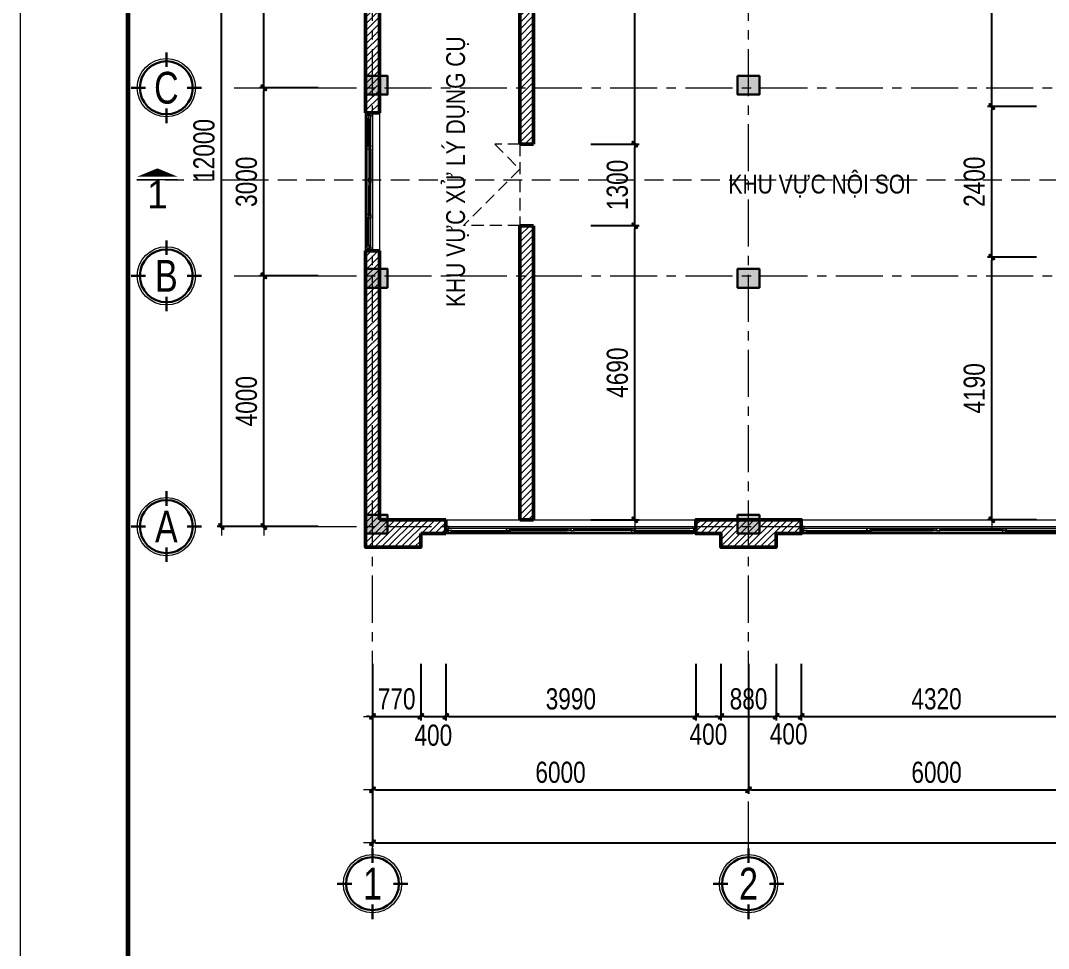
# Model space of a CAD drawing. Header units: millimetres. Extents: x 1109421 to 1726579, y -247837 to 144927.
# Drawn here: x 1540918 to 1557319, y -219449 to -204649 of the extents above; entities that cross this region are included whole.
import ezdxf
from ezdxf.enums import TextEntityAlignment as Align

# ---------------------------------------------------------------- set-up
doc = ezdxf.new("R2010")
doc.units = ezdxf.units.MM
doc.header["$LTSCALE"] = 600
doc.header["$MEASUREMENT"] = 0
for name, pattern in [('00_Hidden', [2.4, 1.6, -0.8]), ('CENTER', [2, 1.25, -0.25, 0.25, -0.25]), ('HIDDEN', [0.375, 0.25, -0.125])]:
    doc.linetypes.add(name, pattern=pattern)
doc.layers.get('0').update_dxf_attribs({"lineweight": 0})
doc.layers.get('Defpoints').update_dxf_attribs({"lineweight": 0})
for name, color, linetype, lineweight in [('0.15_Cua', 144, 'Continuous', 15), ('cat1', 30, 'Continuous', 50), ('cat2', 22, 'Continuous', 30), ('dim', 144, 'Continuous', 13), ('hatch1', 136, 'Continuous', 9), ('Khungten_LCDI', 7, 'Continuous', 25), ('LC ISO', 153, 'Continuous', 13), ('LC Khac', 4, 'Continuous', 9), ('LC MANH DUT', 35, 'HIDDEN', 5), ('LC Text1', 3, 'Continuous', 20), ('LC Text2', 7, 'Continuous', 25), ('Noi that', 35, 'Continuous', 9), ('thay1', 63, 'Continuous', 18), ('truc', 76, 'CENTER', 9)]:
    doc.layers.add(name, color=color, linetype=linetype, lineweight=lineweight)
doc.styles.add('EG 1', font='VHAVANB.TTF')
doc.styles.add('HOATBIF', font='hoatbif.shx', dxfattribs={"width": 0.8})
doc.styles.add('Khungten', font='VHAVAN.TTF', dxfattribs={"width": 0.9, "height": 5000})
doc.styles.add('LC 1', font='VHAVANB.TTF')
doc.styles.add('T2', font='VHARIAL.TTF', dxfattribs={"width": 0.8})
doc.styles.add('Tahoma', font='tahoma.ttf')
doc.styles.add('Title', font='VHBLACK.TTF')
doc.dimstyles.new('1-135', dxfattribs={"dimscale": 135, "dimtxt": 2.5, "dimasz": 0.35, "dimexe": 0.5, "dimexo": 0, "dimgap": 0.8, "dimtad": 1, "dimdec": 0, "dimzin": 0, "dimdsep": 46, "dimtxsty": 'HOATBIF', "dimblk1": 'DOT', "dimblk2": 'DOT', "dimsah": 1, "dimcen": -1, "dimdle": 1, "dimclrd": 256, "dimclre": 256, "dimclrt": 4, "dimadec": 3, "dimazin": 2, "dimtfac": 0.333333, "dimtdec": 0, "dimtix": 1, "dimtmove": 2, "dimatfit": 3, "dimldrblk": 'DOT', "dimfxl": 1, "dimtvp": 0.833333, "dimtolj": 1, "dimtzin": 0, "dimarcsym": 0})

# ---------------------------------------------------------------- blocks, each defined once
blk = doc.blocks.new('A$Cb3b0a436')
at = {"layer": 'Defpoints', "color": 0, "lineweight": 0}
blk.add_lwpolyline([(6.98, 0), (6.98, 297), (426.98, 297), (426.98, 0)], close=True, dxfattribs=at)
at = {"layer": 'Khungten_LCDI', "color": 5, "lineweight": 60}
blk.add_lwpolyline([(18.98, 2), (18.98, 295), (424.98, 295), (424.98, 2)], close=True, dxfattribs=at)
at = {"color": 7, "style": 'Khungten', "width": 0.8}
for tag, p in [('REVISION', (413.97, 41.04)), ('NGAYHT', (414.44, 32.41))]:
    blk.add_attdef(tag, text='', height=2, dxfattribs=at).set_placement(p, align=Align.CENTER)
at = {"layer": 'LC Text1', "style": 'Title', "width": 1.485915}
for tag, p, p2 in [('TENBANVE1', (388.11, 59.64), (422.38, 59.64)), ('TENBANVE2', (388.11, 52.88), (422.38, 52.88))]:
    blk.add_attdef(tag, text='', height=2.5, dxfattribs=at).set_placement(p, p2, align=Align.FIT)
at = {"layer": 'LC Text1', "style": 'Title', "width": 0.7}
blk.add_attdef('SOBANVE', text='', height=2.5, dxfattribs=at).set_placement((414.6, 9.54), align=Align.CENTER)
blk = doc.blocks.new('d1300')
at = {"layer": 'Noi that', "linetype": '00_Hidden', "ltscale": 0.2}
for p, q in [((898202, 20687), (899102, 21587)), ((899102, 20687), (899102, 21587)), ((897802, 20687), (897802, 21087)), ((897802, 21087), (898202, 20687)), ((897802, 20687), (899102, 20687))]:
    blk.add_line(p, q, dxfattribs=at)
blk = doc.blocks.new('KyHieu TrucDinhVi')
at = {"color": 7, "lineweight": 30}
for p, q in [((0, 2.36), (0, 4)), ((-2.36, 0), (-4, 0)), ((2.36, 0), (4, 0)), ((0, -2.36), (0, -4))]:
    blk.add_line(p, q, dxfattribs=at)
blk.add_circle((0, 0), 3.3)
blk.add_circle((0, 0), 3, dxfattribs=at)
at = {"ltscale": 20, "style": 'Tahoma'}
blk.add_attdef('AA', text='', height=3, dxfattribs=at).set_placement((0, 0), align=Align.MIDDLE_CENTER)
blk = doc.blocks.new('DOT')
at = {"layer": 'dim'}
for p, q in [((-3, 0), (3, 0)), ((-1, -1), (1, 1))]:
    blk.add_line(p, q, dxfattribs=at)
blk.add_lwpolyline([(0.5, 1), (-1, -0.5), (-0.5, -1), (1, 0.5)], close=True, dxfattribs=at)
blk = doc.blocks.new('*D1345')
at = {"layer": 'Defpoints', "color": 0, "transparency": 16777216}
for p in [(1546534, -214911), (1552534, -214911), (1552534, -216917)]:
    blk.add_point(p, dxfattribs=at)
at = {"layer": 'dim', "lineweight": -2, "transparency": 16777216}
for p, q in [((1546534, -214911), (1546534, -216985)), ((1552534, -214911), (1552534, -216985)), ((1546581, -216917), (1552487, -216917))]:
    blk.add_line(p, q, dxfattribs=at)
at = {"layer": 'dim', "lineweight": -2, "transparency": 16777216, "xscale": 47.25, "yscale": 47.25, "zscale": 47.25, "rotation": 180}
blk.add_blockref('DOT', (1546534, -216917), dxfattribs=at)
at = {"layer": 'dim', "lineweight": -2, "transparency": 16777216, "xscale": 47.25, "yscale": 47.25, "zscale": 47.25}
blk.add_blockref('DOT', (1552534, -216917), dxfattribs=at)
at = {"layer": 'dim', "color": 4, "transparency": 16777216, "insert": (1549534, -216641), "char_height": 337.5, "attachment_point": 5, "style": 'HOATBIF'}
blk.add_mtext('\\A1;6000', dxfattribs=at)
blk = doc.blocks.new('_Dot')
at = {"color": 0, "linetype": 'ByBlock', "lineweight": -2}
blk.add_line((-0.5, 0), (-1, 0), dxfattribs=at)
at = {"color": 0, "linetype": 'ByBlock', "const_width": 0.5}
blk.add_lwpolyline([(-0.25, 0, 1), (0.25, 0, 1)], format="xyb", close=True, dxfattribs=at)
blk = doc.blocks.new('*D1346')
at = {"layer": 'Defpoints', "color": 0, "transparency": 16777216}
for p in [(1552534, -214911), (1558534, -214911), (1558534, -216917)]:
    blk.add_point(p, dxfattribs=at)
at = {"layer": 'dim', "lineweight": -2, "transparency": 16777216}
for p, q in [((1552534, -214911), (1552534, -216985)), ((1558534, -214911), (1558534, -216985)), ((1552581, -216917), (1558487, -216917))]:
    blk.add_line(p, q, dxfattribs=at)
at = {"layer": 'dim', "lineweight": -2, "transparency": 16777216, "xscale": 47.25, "yscale": 47.25, "zscale": 47.25, "rotation": 180}
blk.add_blockref('DOT', (1552534, -216917), dxfattribs=at)
at = {"layer": 'dim', "lineweight": -2, "transparency": 16777216, "xscale": 47.25, "yscale": 47.25, "zscale": 47.25}
blk.add_blockref('DOT', (1558534, -216917), dxfattribs=at)
at = {"layer": 'dim', "color": 4, "transparency": 16777216, "insert": (1555534, -216641), "char_height": 337.5, "attachment_point": 5, "style": 'HOATBIF'}
blk.add_mtext('\\A1;6000', dxfattribs=at)
blk = doc.blocks.new('*D1353')
at = {"layer": 'Defpoints', "color": 0, "transparency": 16777216}
for p in [(1546534, -214911), (1547304, -214911), (1547304, -215747)]:
    blk.add_point(p, dxfattribs=at)
at = {"layer": 'dim', "lineweight": -2, "transparency": 16777216}
for p, q in [((1546534, -214911), (1546534, -215814)), ((1547304, -214911), (1547304, -215814)), ((1546487, -215747), (1546439, -215747)), ((1546534, -215747), (1547304, -215747)), ((1547351, -215747), (1547398, -215747))]:
    blk.add_line(p, q, dxfattribs=at)
at = {"layer": 'dim', "lineweight": -2, "transparency": 16777216, "xscale": 47.25, "yscale": 47.25, "zscale": 47.25}
blk.add_blockref('DOT', (1546534, -215747), dxfattribs=at)
at = {"layer": 'dim', "lineweight": -2, "transparency": 16777216, "xscale": 47.25, "yscale": 47.25, "zscale": 47.25, "rotation": 180}
blk.add_blockref('DOT', (1547304, -215747), dxfattribs=at)
at = {"layer": 'dim', "color": 4, "transparency": 16777216, "insert": (1546919, -215470), "char_height": 337.5, "attachment_point": 5, "style": 'HOATBIF'}
blk.add_mtext('\\A1;770', dxfattribs=at)
blk = doc.blocks.new('*D1354')
at = {"layer": 'Defpoints', "color": 0, "transparency": 16777216}
for p in [(1547304, -214911), (1547704, -214911), (1547704, -215747)]:
    blk.add_point(p, dxfattribs=at)
at = {"layer": 'dim', "lineweight": -2, "transparency": 16777216}
for p, q in [((1547304, -214911), (1547304, -215814)), ((1547704, -214911), (1547704, -215814)), ((1547351, -215747), (1547657, -215747))]:
    blk.add_line(p, q, dxfattribs=at)
at = {"layer": 'dim', "lineweight": -2, "transparency": 16777216, "xscale": 47.25, "yscale": 47.25, "zscale": 47.25, "rotation": 180}
blk.add_blockref('DOT', (1547304, -215747), dxfattribs=at)
at = {"layer": 'dim', "lineweight": -2, "transparency": 16777216, "xscale": 47.25, "yscale": 47.25, "zscale": 47.25}
blk.add_blockref('DOT', (1547704, -215747), dxfattribs=at)
at = {"layer": 'dim', "color": 4, "transparency": 16777216, "insert": (1547504, -216049), "char_height": 337.5, "attachment_point": 5, "style": 'HOATBIF'}
blk.add_mtext('\\A1;400', dxfattribs=at)
blk = doc.blocks.new('*D1355')
at = {"layer": 'Defpoints', "color": 0, "transparency": 16777216}
for p in [(1547704, -214911), (1551694, -214911), (1551694, -215747)]:
    blk.add_point(p, dxfattribs=at)
at = {"layer": 'dim', "lineweight": -2, "transparency": 16777216}
for p, q in [((1547704, -214911), (1547704, -215814)), ((1551694, -214911), (1551694, -215814)), ((1547751, -215747), (1551647, -215747))]:
    blk.add_line(p, q, dxfattribs=at)
at = {"layer": 'dim', "lineweight": -2, "transparency": 16777216, "xscale": 47.25, "yscale": 47.25, "zscale": 47.25, "rotation": 180}
blk.add_blockref('DOT', (1547704, -215747), dxfattribs=at)
at = {"layer": 'dim', "lineweight": -2, "transparency": 16777216, "xscale": 47.25, "yscale": 47.25, "zscale": 47.25}
blk.add_blockref('DOT', (1551694, -215747), dxfattribs=at)
at = {"layer": 'dim', "color": 4, "transparency": 16777216, "insert": (1549699, -215470), "char_height": 337.5, "attachment_point": 5, "style": 'HOATBIF'}
blk.add_mtext('\\A1;3990', dxfattribs=at)
blk = doc.blocks.new('*D1356')
at = {"layer": 'Defpoints', "color": 0, "transparency": 16777216}
for p in [(1551694, -214911), (1552094, -214911), (1552094, -215747)]:
    blk.add_point(p, dxfattribs=at)
at = {"layer": 'dim', "lineweight": -2, "transparency": 16777216}
for p, q in [((1551694, -214911), (1551694, -215814)), ((1552094, -214911), (1552094, -215814)), ((1551741, -215747), (1552047, -215747))]:
    blk.add_line(p, q, dxfattribs=at)
at = {"layer": 'dim', "lineweight": -2, "transparency": 16777216, "xscale": 47.25, "yscale": 47.25, "zscale": 47.25, "rotation": 180}
blk.add_blockref('DOT', (1551694, -215747), dxfattribs=at)
at = {"layer": 'dim', "lineweight": -2, "transparency": 16777216, "xscale": 47.25, "yscale": 47.25, "zscale": 47.25}
blk.add_blockref('DOT', (1552094, -215747), dxfattribs=at)
at = {"layer": 'dim', "color": 4, "transparency": 16777216, "insert": (1551894, -216034), "char_height": 337.5, "attachment_point": 5, "style": 'HOATBIF'}
blk.add_mtext('\\A1;400', dxfattribs=at)
blk = doc.blocks.new('*D1357')
at = {"layer": 'Defpoints', "color": 0, "transparency": 16777216}
for p in [(1552094, -214911), (1552974, -214911), (1552974, -215747)]:
    blk.add_point(p, dxfattribs=at)
at = {"layer": 'dim', "lineweight": -2, "transparency": 16777216}
for p, q in [((1552094, -214911), (1552094, -215814)), ((1552974, -214911), (1552974, -215814)), ((1552047, -215747), (1551999, -215747)), ((1552094, -215747), (1552974, -215747)), ((1553021, -215747), (1553068, -215747))]:
    blk.add_line(p, q, dxfattribs=at)
at = {"layer": 'dim', "lineweight": -2, "transparency": 16777216, "xscale": 47.25, "yscale": 47.25, "zscale": 47.25}
blk.add_blockref('DOT', (1552094, -215747), dxfattribs=at)
at = {"layer": 'dim', "lineweight": -2, "transparency": 16777216, "xscale": 47.25, "yscale": 47.25, "zscale": 47.25, "rotation": 180}
blk.add_blockref('DOT', (1552974, -215747), dxfattribs=at)
at = {"layer": 'dim', "color": 4, "transparency": 16777216, "insert": (1552534, -215470), "char_height": 337.5, "attachment_point": 5, "style": 'HOATBIF'}
blk.add_mtext('\\A1;880', dxfattribs=at)
blk = doc.blocks.new('*D1358')
at = {"layer": 'Defpoints', "color": 0, "transparency": 16777216}
for p in [(1552974, -214911), (1553374, -214911), (1553374, -215747)]:
    blk.add_point(p, dxfattribs=at)
at = {"layer": 'dim', "lineweight": -2, "transparency": 16777216}
for p, q in [((1552974, -214911), (1552974, -215814)), ((1553374, -214911), (1553374, -215814)), ((1553021, -215747), (1553327, -215747))]:
    blk.add_line(p, q, dxfattribs=at)
at = {"layer": 'dim', "lineweight": -2, "transparency": 16777216, "xscale": 47.25, "yscale": 47.25, "zscale": 47.25, "rotation": 180}
blk.add_blockref('DOT', (1552974, -215747), dxfattribs=at)
at = {"layer": 'dim', "lineweight": -2, "transparency": 16777216, "xscale": 47.25, "yscale": 47.25, "zscale": 47.25}
blk.add_blockref('DOT', (1553374, -215747), dxfattribs=at)
at = {"layer": 'dim', "color": 4, "transparency": 16777216, "insert": (1553174, -216029), "char_height": 337.5, "attachment_point": 5, "style": 'HOATBIF'}
blk.add_mtext('\\A1;400', dxfattribs=at)
blk = doc.blocks.new('*D1359')
at = {"layer": 'Defpoints', "color": 0, "transparency": 16777216}
for p in [(1553374, -214911), (1557694, -214911), (1557694, -215747)]:
    blk.add_point(p, dxfattribs=at)
at = {"layer": 'dim', "lineweight": -2, "transparency": 16777216}
for p, q in [((1553374, -214911), (1553374, -215814)), ((1557694, -214911), (1557694, -215814)), ((1553421, -215747), (1557647, -215747))]:
    blk.add_line(p, q, dxfattribs=at)
at = {"layer": 'dim', "lineweight": -2, "transparency": 16777216, "xscale": 47.25, "yscale": 47.25, "zscale": 47.25, "rotation": 180}
blk.add_blockref('DOT', (1553374, -215747), dxfattribs=at)
at = {"layer": 'dim', "lineweight": -2, "transparency": 16777216, "xscale": 47.25, "yscale": 47.25, "zscale": 47.25}
blk.add_blockref('DOT', (1557694, -215747), dxfattribs=at)
at = {"layer": 'dim', "color": 4, "transparency": 16777216, "insert": (1555534, -215470), "char_height": 337.5, "attachment_point": 5, "style": 'HOATBIF'}
blk.add_mtext('\\A1;4320', dxfattribs=at)
blk = doc.blocks.new('*D1380')
at = {"layer": 'Defpoints', "color": 0, "transparency": 16777216}
for p in [(1546534, -214911), (1588334, -214911), (1588334, -217762)]:
    blk.add_point(p, dxfattribs=at)
at = {"layer": 'dim', "lineweight": -2, "transparency": 16777216}
for p, q in [((1546534, -214911), (1546534, -217829)), ((1588334, -214911), (1588334, -217829)), ((1546581, -217762), (1588287, -217762))]:
    blk.add_line(p, q, dxfattribs=at)
at = {"layer": 'dim', "lineweight": -2, "transparency": 16777216, "xscale": 47.25, "yscale": 47.25, "zscale": 47.25, "rotation": 180}
blk.add_blockref('DOT', (1546534, -217762), dxfattribs=at)
at = {"layer": 'dim', "lineweight": -2, "transparency": 16777216, "xscale": 47.25, "yscale": 47.25, "zscale": 47.25}
blk.add_blockref('DOT', (1588334, -217762), dxfattribs=at)
at = {"layer": 'dim', "color": 4, "transparency": 16777216, "insert": (1568548, -217485), "char_height": 337.5, "attachment_point": 5, "style": 'HOATBIF'}
blk.add_mtext('\\A1;41800', dxfattribs=at)
blk = doc.blocks.new('*U612')
for p, q in [((50, 0), (3940, 0)), ((50, -110), (3940, -110)), ((95, -20), (968, -20)), ((1028, -50), (1935, -50)), ((1028, -80), (1935, -80)), ((2963, -50), (2055, -50)), ((2963, -80), (2055, -80)), ((3895, -20), (3023, -20)), ((3895, -50), (3023, -50))]:
    blk.add_line(p, q)
at = {"color": 8, "lineweight": 5}
for p, q in [((50, -20), (3940, -20)), ((3940, -80), (50, -80)), ((95, -30), (968, -30)), ((95, -40), (968, -40)), ((95, -50), (968, -50)), ((1028, -60), (1935, -60)), ((1028, -70), (1935, -70)), ((2963, -60), (2055, -60)), ((2963, -70), (2055, -70)), ((3895, -30), (3023, -30)), ((3895, -40), (3023, -40))]:
    blk.add_line(p, q, dxfattribs=at)
for points in [[(50, -20), (35, -20), (35, -80), (50, -80), (50, -110), (0, -110), (0, 0), (0, 0), (0, 0), (50, 0), (50, -20), (35, -20)], [(3940, -20), (3955, -20), (3955, -80), (3940, -80), (3940, -110), (3990, -110), (3990, 0), (3990, 0), (3990, 0), (3940, 0), (3940, -20), (3955, -20)], [(95, -40), (95, -50), (35, -50), (35, -20), (95, -20), (95, -30), (85, -30), (85, -40), (95, -40)], [(968, -40), (968, -50), (1028, -50), (1028, -20), (968, -20), (968, -30), (978, -30), (978, -40), (968, -40)], [(1028, -70), (1028, -80), (968, -80), (968, -50), (1028, -50), (1028, -60), (1018, -60), (1018, -70), (1028, -70)], [(968, -50), (968, -80), (983, -80)], [(1935, -70), (1935, -80), (1995, -80), (1995, -50), (1935, -50), (1935, -60), (1945, -60), (1945, -70), (1935, -70)], [(1995, -50), (1995, -80), (1980, -80)], [(1995, -50), (1995, -80), (2010, -80)], [(2055, -70), (2055, -80), (1995, -80), (1995, -50), (2055, -50), (2055, -60), (2045, -60), (2045, -70), (2055, -70)], [(3023, -40), (3023, -50), (2963, -50), (2963, -20), (3023, -20), (3023, -30), (3013, -30), (3013, -40), (3023, -40)], [(2963, -70), (2963, -80), (3023, -80), (3023, -50), (2963, -50), (2963, -60), (2973, -60), (2973, -70), (2963, -70)], [(3023, -50), (3023, -80), (3008, -80)], [(3895, -40), (3895, -50), (3955, -50), (3955, -20), (3895, -20), (3895, -30), (3905, -30), (3905, -40), (3895, -40)]]:
    blk.add_lwpolyline(points)
for centre, start, end in [((94, -32), 14.2151, 83.5658), ((94, -38), 276.4342, 345.7849), ((968, -32), 96.4342, 165.7849), ((968, -38), 194.2151, 263.5658), ((1027, -62), 14.2151, 83.5658), ((1027, -68), 276.4342, 345.7849), ((1936, -62), 96.4342, 165.7849), ((1936, -68), 194.2151, 263.5658), ((2054, -62), 14.2151, 83.5658), ((2054, -68), 276.4342, 345.7849), ((2963, -62), 96.4342, 165.7849), ((2963, -68), 194.2151, 263.5658), ((3022, -32), 14.2151, 83.5658), ((3022, -38), 276.4342, 345.7849), ((3896, -32), 96.4342, 165.7849), ((3896, -38), 194.2151, 263.5658)]:
    blk.add_arc(centre, 8.25, start, end, dxfattribs=at)
blk = doc.blocks.new('*U613')
for p, q in [((50, 0), (4270, 0)), ((50, -110), (4270, -110)), ((95, -20), (1050, -20)), ((1110, -50), (2100, -50)), ((1110, -80), (2100, -80)), ((3210, -50), (2220, -50)), ((3210, -80), (2220, -80)), ((4225, -20), (3270, -20)), ((4225, -50), (3270, -50))]:
    blk.add_line(p, q)
at = {"color": 8, "lineweight": 5}
for p, q in [((50, -20), (4270, -20)), ((4270, -80), (50, -80)), ((95, -30), (1050, -30)), ((95, -40), (1050, -40)), ((95, -50), (1050, -50)), ((1110, -60), (2100, -60)), ((1110, -70), (2100, -70)), ((3210, -60), (2220, -60)), ((3210, -70), (2220, -70)), ((4225, -30), (3270, -30)), ((4225, -40), (3270, -40))]:
    blk.add_line(p, q, dxfattribs=at)
for points in [[(50, -20), (35, -20), (35, -80), (50, -80), (50, -110), (0, -110), (0, 0), (0, 0), (0, 0), (50, 0), (50, -20), (35, -20)], [(4270, -20), (4285, -20), (4285, -80), (4270, -80), (4270, -110), (4320, -110), (4320, 0), (4320, 0), (4320, 0), (4270, 0), (4270, -20), (4285, -20)], [(95, -40), (95, -50), (35, -50), (35, -20), (95, -20), (95, -30), (85, -30), (85, -40), (95, -40)], [(1050, -40), (1050, -50), (1110, -50), (1110, -20), (1050, -20), (1050, -30), (1060, -30), (1060, -40), (1050, -40)], [(1110, -70), (1110, -80), (1050, -80), (1050, -50), (1110, -50), (1110, -60), (1100, -60), (1100, -70), (1110, -70)], [(1050, -50), (1050, -80), (1065, -80)], [(2100, -70), (2100, -80), (2160, -80), (2160, -50), (2100, -50), (2100, -60), (2110, -60), (2110, -70), (2100, -70)], [(2160, -50), (2160, -80), (2145, -80)], [(2160, -50), (2160, -80), (2175, -80)], [(2220, -70), (2220, -80), (2160, -80), (2160, -50), (2220, -50), (2220, -60), (2210, -60), (2210, -70), (2220, -70)], [(3270, -40), (3270, -50), (3210, -50), (3210, -20), (3270, -20), (3270, -30), (3260, -30), (3260, -40), (3270, -40)], [(3210, -70), (3210, -80), (3270, -80), (3270, -50), (3210, -50), (3210, -60), (3220, -60), (3220, -70), (3210, -70)], [(3270, -50), (3270, -80), (3255, -80)], [(4225, -40), (4225, -50), (4285, -50), (4285, -20), (4225, -20), (4225, -30), (4235, -30), (4235, -40), (4225, -40)]]:
    blk.add_lwpolyline(points)
for centre, start, end in [((94, -32), 14.2151, 83.5658), ((94, -38), 276.4342, 345.7849), ((1051, -32), 96.4342, 165.7849), ((1051, -38), 194.2151, 263.5658), ((1109, -62), 14.2151, 83.5658), ((1109, -68), 276.4342, 345.7849), ((2101, -62), 96.4342, 165.7849), ((2101, -68), 194.2151, 263.5658), ((2219, -62), 14.2151, 83.5658), ((2219, -68), 276.4342, 345.7849), ((3211, -62), 96.4342, 165.7849), ((3211, -68), 194.2151, 263.5658), ((3269, -32), 14.2151, 83.5658), ((3269, -38), 276.4342, 345.7849), ((4226, -32), 96.4342, 165.7849), ((4226, -38), 194.2151, 263.5658)]:
    blk.add_arc(centre, 8.25, start, end, dxfattribs=at)
blk = doc.blocks.new('*D1381')
at = {"layer": 'Defpoints', "color": 0, "transparency": 16777216}
for p in [(1544800, -208720), (1545665, -208720), (1545665, -212720)]:
    blk.add_point(p, dxfattribs=at)
at = {"layer": 'dim', "lineweight": -2, "transparency": 16777216}
for p, q in [((1545665, -208720), (1544732, -208720)), ((1544800, -212673), (1544800, -208768)), ((1545665, -212720), (1544732, -212720))]:
    blk.add_line(p, q, dxfattribs=at)
at = {"layer": 'dim', "lineweight": -2, "transparency": 16777216, "xscale": 47.25, "yscale": 47.25, "zscale": 47.25}
for p, rotation in [((1544800, -208720), 90), ((1544800, -212720), 270)]:
    blk.add_blockref('DOT', p, dxfattribs=dict(at, rotation=rotation))
at = {"layer": 'dim', "color": 4, "transparency": 16777216, "insert": (1544523, -210720), "char_height": 337.5, "attachment_point": 5, "rotation": 90, "style": 'HOATBIF'}
blk.add_mtext('\\A1;4000', dxfattribs=at)
blk = doc.blocks.new('*D1382')
at = {"layer": 'Defpoints', "color": 0, "transparency": 16777216}
for p in [(1544122, -200720), (1545665, -200720), (1545665, -212720)]:
    blk.add_point(p, dxfattribs=at)
at = {"layer": 'dim', "lineweight": -2, "transparency": 16777216}
for p, q in [((1545665, -200720), (1544055, -200720)), ((1544122, -212673), (1544122, -200768)), ((1545665, -212720), (1544055, -212720))]:
    blk.add_line(p, q, dxfattribs=at)
at = {"layer": 'dim', "lineweight": -2, "transparency": 16777216, "xscale": 47.25, "yscale": 47.25, "zscale": 47.25}
for p, rotation in [((1544122, -200720), 90), ((1544122, -212720), 270)]:
    blk.add_blockref('DOT', p, dxfattribs=dict(at, rotation=rotation))
at = {"layer": 'dim', "color": 4, "transparency": 16777216, "insert": (1543846, -206720), "char_height": 337.5, "attachment_point": 5, "rotation": 90, "style": 'HOATBIF'}
blk.add_mtext('\\A1;12000', dxfattribs=at)
blk = doc.blocks.new('*D1383')
at = {"layer": 'Defpoints', "color": 0, "transparency": 16777216}
for p in [(1544800, -205720), (1545665, -205720), (1545665, -208720)]:
    blk.add_point(p, dxfattribs=at)
at = {"layer": 'dim', "lineweight": -2, "transparency": 16777216}
for p, q in [((1545665, -205720), (1544732, -205720)), ((1544800, -208673), (1544800, -205768)), ((1545665, -208720), (1544732, -208720))]:
    blk.add_line(p, q, dxfattribs=at)
at = {"layer": 'dim', "lineweight": -2, "transparency": 16777216, "xscale": 47.25, "yscale": 47.25, "zscale": 47.25}
for p, rotation in [((1544800, -205720), 90), ((1544800, -208720), 270)]:
    blk.add_blockref('DOT', p, dxfattribs=dict(at, rotation=rotation))
at = {"layer": 'dim', "color": 4, "transparency": 16777216, "insert": (1544523, -207220), "char_height": 337.5, "attachment_point": 5, "rotation": 90, "style": 'HOATBIF'}
blk.add_mtext('\\A1;3000', dxfattribs=at)
blk = doc.blocks.new('*D1304')
at = {"layer": 'Defpoints', "color": 0, "transparency": 16777216}
for p in [(1544800, -200720), (1545665, -200720), (1545665, -205720)]:
    blk.add_point(p, dxfattribs=at)
at = {"layer": 'dim', "lineweight": -2, "transparency": 16777216}
for p, q in [((1545665, -200720), (1544732, -200720)), ((1544800, -205673), (1544800, -200768)), ((1545665, -205720), (1544732, -205720))]:
    blk.add_line(p, q, dxfattribs=at)
at = {"layer": 'dim', "lineweight": -2, "transparency": 16777216, "xscale": 47.25, "yscale": 47.25, "zscale": 47.25}
for p, rotation in [((1544800, -200720), 90), ((1544800, -205720), 270)]:
    blk.add_blockref('DOT', p, dxfattribs=dict(at, rotation=rotation))
at = {"layer": 'dim', "color": 4, "transparency": 16777216, "insert": (1544523, -203220), "char_height": 337.5, "attachment_point": 5, "rotation": 90, "style": 'HOATBIF'}
blk.add_mtext('\\A1;5000', dxfattribs=at)
blk = doc.blocks.new('cat11')
at = {"layer": 'LC Khac', "color": 1, "ltscale": 2}
blk.add_line((0, 0), (0, 485), dxfattribs=at)
blk.add_lwpolyline([(-134, 243, 0, 471, 0), (-37, 243, 275, 275, 0)], format="xyseb", dxfattribs=at)
at = {"ltscale": 2, "style": 'LC 1'}
blk.add_attdef('A', text='', height=330, dxfattribs=at).set_placement((179, 243), align=Align.MIDDLE_CENTER)
blk = doc.blocks.new('*D1333')
at = {"layer": 'Defpoints', "color": 0, "transparency": 16777216}
for p in [(1550016, -207920), (1550719, -207920), (1550016, -212610)]:
    blk.add_point(p, dxfattribs=at)
at = {"layer": 'dim', "lineweight": -2, "transparency": 16777216}
for p, q in [((1550016, -207920), (1550787, -207920)), ((1550719, -212563), (1550719, -207968)), ((1550016, -212610), (1550787, -212610))]:
    blk.add_line(p, q, dxfattribs=at)
at = {"layer": 'dim', "lineweight": -2, "transparency": 16777216, "xscale": 47.25, "yscale": 47.25, "zscale": 47.25}
for p, rotation in [((1550719, -207920), 90), ((1550719, -212610), 270)]:
    blk.add_blockref('DOT', p, dxfattribs=dict(at, rotation=rotation))
at = {"layer": 'dim', "color": 4, "transparency": 16777216, "insert": (1550442, -210265), "char_height": 337.5, "attachment_point": 5, "rotation": 90, "style": 'HOATBIF'}
blk.add_mtext('\\A1;4690', dxfattribs=at)
blk = doc.blocks.new('*D1334')
at = {"layer": 'Defpoints', "color": 0, "transparency": 16777216}
for p in [(1550016, -206620), (1550719, -206620), (1550016, -207920)]:
    blk.add_point(p, dxfattribs=at)
at = {"layer": 'dim', "lineweight": -2, "transparency": 16777216}
for p, q in [((1550016, -206620), (1550787, -206620)), ((1550719, -207873), (1550719, -206668)), ((1550016, -207920), (1550787, -207920))]:
    blk.add_line(p, q, dxfattribs=at)
at = {"layer": 'dim', "lineweight": -2, "transparency": 16777216, "xscale": 47.25, "yscale": 47.25, "zscale": 47.25}
for p, rotation in [((1550719, -206620), 90), ((1550719, -207920), 270)]:
    blk.add_blockref('DOT', p, dxfattribs=dict(at, rotation=rotation))
at = {"layer": 'dim', "color": 4, "transparency": 16777216, "insert": (1550442, -207270), "char_height": 337.5, "attachment_point": 5, "rotation": 90, "style": 'HOATBIF'}
blk.add_mtext('\\A1;1300', dxfattribs=at)
blk = doc.blocks.new('*D1335')
at = {"layer": 'Defpoints', "color": 0, "transparency": 16777216}
for p in [(1550016, -200830), (1550719, -200830), (1550016, -206620)]:
    blk.add_point(p, dxfattribs=at)
at = {"layer": 'dim', "lineweight": -2, "transparency": 16777216}
for p, q in [((1550016, -200830), (1550787, -200830)), ((1550719, -206573), (1550719, -200878)), ((1550016, -206620), (1550787, -206620))]:
    blk.add_line(p, q, dxfattribs=at)
at = {"layer": 'dim', "lineweight": -2, "transparency": 16777216, "xscale": 47.25, "yscale": 47.25, "zscale": 47.25}
for p, rotation in [((1550719, -200830), 90), ((1550719, -206620), 270)]:
    blk.add_blockref('DOT', p, dxfattribs=dict(at, rotation=rotation))
at = {"layer": 'dim', "color": 4, "transparency": 16777216, "insert": (1550442, -203725), "char_height": 337.5, "attachment_point": 5, "rotation": 90, "style": 'HOATBIF'}
blk.add_mtext('\\A1;5790', dxfattribs=at)
blk = doc.blocks.new('*D1384')
at = {"layer": 'Defpoints', "color": 0, "transparency": 16777216}
for p in [(1556415, -208420), (1557128, -208420), (1557128, -212610)]:
    blk.add_point(p, dxfattribs=at)
at = {"layer": 'dim', "lineweight": -2, "transparency": 16777216}
for p, q in [((1557128, -208420), (1556347, -208420)), ((1556415, -212563), (1556415, -208468)), ((1557128, -212610), (1556347, -212610))]:
    blk.add_line(p, q, dxfattribs=at)
at = {"layer": 'dim', "lineweight": -2, "transparency": 16777216, "xscale": 47.25, "yscale": 47.25, "zscale": 47.25}
for p, rotation in [((1556415, -208420), 90), ((1556415, -212610), 270)]:
    blk.add_blockref('DOT', p, dxfattribs=dict(at, rotation=rotation))
at = {"layer": 'dim', "color": 4, "transparency": 16777216, "insert": (1556138, -210515), "char_height": 337.5, "attachment_point": 5, "rotation": 90, "style": 'HOATBIF'}
blk.add_mtext('\\A1;4190', dxfattribs=at)
blk = doc.blocks.new('*D1385')
at = {"layer": 'Defpoints', "color": 0, "transparency": 16777216}
for p in [(1556415, -206020), (1557128, -206020), (1557128, -208420)]:
    blk.add_point(p, dxfattribs=at)
at = {"layer": 'dim', "lineweight": -2, "transparency": 16777216}
for p, q in [((1557128, -206020), (1556347, -206020)), ((1556415, -208373), (1556415, -206068)), ((1557128, -208420), (1556347, -208420))]:
    blk.add_line(p, q, dxfattribs=at)
at = {"layer": 'dim', "lineweight": -2, "transparency": 16777216, "xscale": 47.25, "yscale": 47.25, "zscale": 47.25}
for p, rotation in [((1556415, -206020), 90), ((1556415, -208420), 270)]:
    blk.add_blockref('DOT', p, dxfattribs=dict(at, rotation=rotation))
at = {"layer": 'dim', "color": 4, "transparency": 16777216, "insert": (1556138, -207220), "char_height": 337.5, "attachment_point": 5, "rotation": 90, "style": 'HOATBIF'}
blk.add_mtext('\\A1;2400', dxfattribs=at)
blk = doc.blocks.new('*D1386')
at = {"layer": 'Defpoints', "color": 0, "transparency": 16777216}
for p in [(1556415, -200830), (1557128, -200830), (1557128, -206020)]:
    blk.add_point(p, dxfattribs=at)
at = {"layer": 'dim', "lineweight": -2, "transparency": 16777216}
for p, q in [((1557128, -200830), (1556347, -200830)), ((1556415, -205973), (1556415, -200878)), ((1557128, -206020), (1556347, -206020))]:
    blk.add_line(p, q, dxfattribs=at)
at = {"layer": 'dim', "lineweight": -2, "transparency": 16777216, "xscale": 47.25, "yscale": 47.25, "zscale": 47.25}
for p, rotation in [((1556415, -200830), 90), ((1556415, -206020), 270)]:
    blk.add_blockref('DOT', p, dxfattribs=dict(at, rotation=rotation))
at = {"layer": 'dim', "color": 4, "transparency": 16777216, "insert": (1556138, -203425), "char_height": 337.5, "attachment_point": 5, "rotation": 90, "style": 'HOATBIF'}
blk.add_mtext('\\A1;5190', dxfattribs=at)
blk = doc.blocks.new('*U598')
for p, q in [((50, 0), (2151, 0)), ((50, -110), (2151, -110)), ((95, -20), (520, -20)), ((580, -50), (1040, -50)), ((580, -80), (1040, -80)), ((1621, -50), (1160, -50)), ((1621, -80), (1160, -80)), ((2106, -20), (1681, -20)), ((2106, -50), (1681, -50))]:
    blk.add_line(p, q)
at = {"color": 8, "lineweight": 5}
for p, q in [((50, -20), (2151, -20)), ((2151, -80), (50, -80)), ((95, -30), (520, -30)), ((95, -40), (520, -40)), ((95, -50), (520, -50)), ((580, -60), (1040, -60)), ((580, -70), (1040, -70)), ((1621, -60), (1160, -60)), ((1621, -70), (1160, -70)), ((2106, -30), (1681, -30)), ((2106, -40), (1681, -40))]:
    blk.add_line(p, q, dxfattribs=at)
for points in [[(50, -20), (35, -20), (35, -80), (50, -80), (50, -110), (0, -110), (0, 0), (0, 0), (0, 0), (50, 0), (50, -20), (35, -20)], [(2151, -20), (2166, -20), (2166, -80), (2151, -80), (2151, -110), (2201, -110), (2201, 0), (2201, 0), (2201, 0), (2151, 0), (2151, -20), (2166, -20)], [(95, -40), (95, -50), (35, -50), (35, -20), (95, -20), (95, -30), (85, -30), (85, -40), (95, -40)], [(520, -40), (520, -50), (580, -50), (580, -20), (520, -20), (520, -30), (530, -30), (530, -40), (520, -40)], [(580, -70), (580, -80), (520, -80), (520, -50), (580, -50), (580, -60), (570, -60), (570, -70), (580, -70)], [(520, -50), (520, -80), (535, -80)], [(1040, -70), (1040, -80), (1100, -80), (1100, -50), (1040, -50), (1040, -60), (1050, -60), (1050, -70), (1040, -70)], [(1100, -50), (1100, -80), (1085, -80)], [(1100, -50), (1100, -80), (1115, -80)], [(1160, -70), (1160, -80), (1100, -80), (1100, -50), (1160, -50), (1160, -60), (1150, -60), (1150, -70), (1160, -70)], [(1681, -40), (1681, -50), (1621, -50), (1621, -20), (1681, -20), (1681, -30), (1671, -30), (1671, -40), (1681, -40)], [(1621, -70), (1621, -80), (1681, -80), (1681, -50), (1621, -50), (1621, -60), (1631, -60), (1631, -70), (1621, -70)], [(1681, -50), (1681, -80), (1666, -80)], [(2106, -40), (2106, -50), (2166, -50), (2166, -20), (2106, -20), (2106, -30), (2116, -30), (2116, -40), (2106, -40)]]:
    blk.add_lwpolyline(points)
for centre, start, end in [((94, -32), 14.2151, 83.5658), ((94, -38), 276.4342, 345.7849), ((521, -32), 96.4342, 165.7849), ((521, -38), 194.2151, 263.5658), ((579, -62), 14.2151, 83.5658), ((579, -68), 276.4342, 345.7849), ((1041, -62), 96.4342, 165.7849), ((1041, -68), 194.2151, 263.5658), ((1160, -62), 14.2151, 83.5658), ((1160, -68), 276.4342, 345.7849), ((1622, -62), 96.4342, 165.7849), ((1622, -68), 194.2151, 263.5658), ((1680, -32), 14.2151, 83.5658), ((1680, -38), 276.4342, 345.7849), ((2107, -32), 96.4342, 165.7849), ((2107, -38), 194.2151, 263.5658)]:
    blk.add_arc(centre, 8.25, start, end, dxfattribs=at)
blk = doc.blocks.new('COT BT')
at = {"layer": 'cat2', "ltscale": 2}
h = blk.add_hatch(color=256, dxfattribs=at)
h.dxf.hatch_style = 1
h.paths.add_polyline_path([(240, 190), (-110, 190), (-110, -110), (240, -110)])
blk.add_lwpolyline([(-110, 190), (240, 190), (240, -110), (-110, -110)], close=True, dxfattribs=at)

msp = doc.modelspace()

# ---------------------------------------------------------------- hatches: boundary and pattern name
at = {"layer": 'hatch1'}
h = msp.add_hatch(dxfattribs=at)
h.set_pattern_fill('ANSI31', color=256, scale=600)
h.set_pattern_definition([(45, (-475069.9, -175305.75), (-53.0330086, 53.0330086), [])])
h.paths.add_polyline_path([(1588443.8, -200610.3), (1546423.8, -200610.3), (1546423.8, -206120.3), (1546643.8, -206120.3), (1546643.8, -200830.3), (1548883.8, -200830.3), (1548883.8, -206620.3), (1549103.8, -206620.3), (1549103.8, -200830.3), (1558423.8, -200830.3), (1558423.8, -206020.3), (1558643.8, -206020.3), (1558643.8, -205830.3), (1561923.8, -205830.3), (1561923.8, -205720.3), (1558643.8, -205720.3), (1558643.8, -200830.3), (1563143.8, -200830.3), (1563143.8, -205720.3), (1562923.8, -205720.3), (1562923.8, -205830.3), (1563765.6, -205830.3), (1563985.6, -205610.3), (1563363.8, -205610.3), (1563363.8, -200830.3), (1565823.8, -200830.3), (1565823.8, -205610.3), (1565145.6, -205610.3), (1565365.6, -205830.3), (1568253.8, -205830.3), (1568253.8, -205720.3), (1566043.8, -205720.3), (1566043.8, -200830.3), (1571023.8, -200830.3), (1571023.8, -205720.3), (1571243.8, -205720.3), (1571243.8, -200830.3), (1574068.8, -200830.3), (1574068.8, -203830.3), (1572968.8, -203830.3), (1572968.8, -204710.3), (1573078.8, -204710.3), (1573078.8, -203940.3), (1575078.8, -203940.3), (1575078.8, -204710.3), (1575188.8, -204710.3), (1575188.8, -203830.3), (1574288.8, -203830.3), (1574288.8, -200830.3), (1577023.8, -200830.3), (1577023.8, -205720.3), (1575188.8, -205720.3), (1575188.8, -205610.3), (1575078.8, -205610.3), (1575078.8, -205830.3), (1577568.8, -205830.3), (1577568.8, -205610.3), (1577243.8, -205610.3), (1577243.8, -200830.3), (1580078.8, -200830.3), (1580078.8, -205610.3), (1579968.8, -205610.3), (1579968.8, -205830.3), (1580078.8, -205830.3), (1580448.8, -205830.3), (1580448.8, -205610.3), (1580188.8, -205610.3), (1580188.8, -200830.3), (1583078.8, -200830.3), (1583078.8, -205610.3), (1582848.8, -205610.3), (1582848.8, -205830.3), (1583513.8, -205830.3), (1583513.8, -205610.3), (1583188.8, -205610.3), (1583188.8, -200830.3), (1588223.8, -200830.3), (1588223.8, -205610.3), (1585913.8, -205610.3), (1585913.8, -205830.3), (1586023.8, -205830.3), (1586023.8, -206570.3), (1586243.8, -206570.3), (1586243.8, -205830.3), (1588223.8, -205830.3), (1588223.8, -212610.3), (1587243.8, -212610.3), (1587243.8, -213270.3), (1588443.8, -213270.3), (1588443.8, -212610.3)])
h.paths.add_polyline_path([(1587463.8, -212830.3), (1588223.8, -212830.3), (1588223.8, -213050.3), (1587463.8, -213050.3)], flags=16)
h.paths.add_polyline_path([(1573078.8, -205610.3), (1572968.8, -205610.3), (1572968.8, -205720.3), (1569553.8, -205720.3), (1569553.8, -205830.3), (1573078.8, -205830.3)], flags=17)
h.paths.add_polyline_path([(1579068.8, -205610.3), (1578768.8, -205610.3), (1578768.8, -205830.3), (1579068.8, -205830.3)], flags=17)
h.paths.add_polyline_path([(1581948.8, -205610.3), (1581648.8, -205610.3), (1581648.8, -205830.3), (1581948.8, -205830.3)], flags=17)
h.paths.add_polyline_path([(1585013.8, -205610.3), (1584713.8, -205610.3), (1584713.8, -205830.3), (1585013.8, -205830.3)], flags=17)
h.paths.add_polyline_path([(1586243.8, -207470.3), (1586023.8, -207470.3), (1586023.8, -208610.3), (1584308.8, -208610.3), (1584308.8, -208830.3), (1588223.8, -208830.3), (1588223.8, -208610.3), (1586243.8, -208610.3)], flags=17)
h.paths.add_polyline_path([(1584158.8, -212610.3), (1583133.8, -212610.3), (1583133.8, -208830.3), (1583308.8, -208830.3), (1583308.8, -208610.3), (1582853.8, -208610.3), (1582853.8, -208830.3), (1583023.8, -208830.3), (1583023.8, -212610.3), (1582558.8, -212610.3), (1582558.8, -212830.3), (1582958.8, -212830.3), (1582958.8, -213270.3), (1584158.8, -213270.3)])
h.paths.add_polyline_path([(1583173.3, -212830.3), (1583933.3, -212830.3), (1583933.3, -213050.3), (1583173.3, -213050.3)], flags=16)
h.paths.add_polyline_path([(1580453.8, -208610.3), (1579968.8, -208610.3), (1579968.8, -208830.3), (1580078.8, -208830.3), (1580078.8, -212610.3), (1580188.8, -212610.3), (1580188.8, -208830.3), (1580453.8, -208830.3)], flags=17)
h.paths.add_polyline_path([(1577568.8, -208610.3), (1576858.8, -208610.3), (1576858.8, -208830.3), (1577078.8, -208830.3), (1577078.8, -212610.3), (1577188.8, -212610.3), (1577188.8, -208830.3), (1577568.8, -208830.3)], flags=17)
h.paths.add_polyline_path([(1579068.8, -208610.3), (1578768.8, -208610.3), (1578768.8, -208830.3), (1579068.8, -208830.3)], flags=17)
h.paths.add_polyline_path([(1581953.8, -208610.3), (1581653.8, -208610.3), (1581653.8, -208830.3), (1581953.8, -208830.3)], flags=17)
h.paths.add_polyline_path([(1577973.8, -212610.3), (1577573.8, -212610.3), (1576693.8, -212610.3), (1576293.8, -212610.3), (1576293.8, -212830.3), (1576693.8, -212830.3), (1576693.8, -213050.3), (1577573.8, -213050.3), (1577573.8, -212830.3), (1577973.8, -212830.3)], flags=17)
h.paths.add_polyline_path([(1575558.8, -208610.3), (1570738.8, -208610.3), (1570738.8, -208830.3), (1575558.8, -208830.3)], flags=17)
h.paths.add_polyline_path([(1569438.8, -208610.3), (1568533.8, -208610.3), (1568533.8, -212610.3), (1568643.8, -212610.3), (1568643.8, -208830.3), (1569438.8, -208830.3)], flags=17)
h.paths.add_polyline_path([(1571573.8, -212830.3), (1571973.8, -212830.3), (1571973.8, -212610.3), (1571573.8, -212610.3), (1570693.8, -212610.3), (1570693.8, -212830.3), (1570693.8, -213050.3), (1571573.8, -213050.3)], flags=17)
h.paths.add_polyline_path([(1566373.8, -212610.3), (1565493.8, -212610.3), (1565493.8, -212830.3), (1565493.8, -213050.3), (1566373.8, -213050.3)], flags=17)
h.paths.add_polyline_path([(1563693.8, -212610.3), (1562813.8, -212610.3), (1562413.8, -212610.3), (1562413.8, -212830.3), (1562813.8, -212830.3), (1562813.8, -213050.3), (1563693.8, -213050.3), (1563693.8, -212830.3)], flags=17)
h.paths.add_polyline_path([(1558973.8, -212830.3), (1559373.8, -212830.3), (1559373.8, -212610.3), (1558973.8, -212610.3), (1558643.8, -212610.3), (1558643.8, -208420.3), (1558423.8, -208420.3), (1558423.8, -212610.3), (1558093.8, -212610.3), (1557693.8, -212610.3), (1557693.8, -212830.3), (1558093.8, -212830.3), (1558093.8, -213050.3), (1558973.8, -213050.3)], flags=17)
h.paths.add_polyline_path([(1553373.8, -212610.3), (1552973.8, -212610.3), (1552093.8, -212610.3), (1551693.8, -212610.3), (1551693.8, -212830.3), (1552093.8, -212830.3), (1552093.8, -213050.3), (1552973.8, -213050.3), (1552973.8, -212830.3), (1553373.8, -212830.3)], flags=17)
h.paths.add_polyline_path([(1547703.8, -212610.3), (1547303.8, -212610.3), (1546643.8, -212610.3), (1546643.8, -208320.3), (1546423.8, -208320.3), (1546423.8, -212830.3), (1546423.8, -213050.3), (1547303.8, -213050.3), (1547303.8, -212830.3), (1547703.8, -212830.3)], flags=17)
h.paths.add_polyline_path([(1549103.8, -207920.3), (1548883.8, -207920.3), (1548883.8, -212610.3), (1549103.8, -212610.3)], flags=17)

# ---------------------------------------------------------------- linework, layer by layer
at = {"layer": 'cat1'}
for p, q in [((1546423.8, -206120.3), (1546423.8, -200610.3)), ((1546643.8, -206120.3), (1546643.8, -200830.3)), ((1548883.8, -206620.3), (1548883.8, -200830.3)), ((1549103.8, -206620.3), (1549103.8, -200830.3)), ((1546423.8, -206120.3), (1546643.8, -206120.3)), ((1549103.8, -206620.3), (1548883.8, -206620.3)), ((1548883.8, -212610.3), (1548883.8, -207920.3)), ((1549103.8, -207920.3), (1548883.8, -207920.3)), ((1549103.8, -212610.3), (1549103.8, -207920.3)), ((1546423.8, -212830.3), (1546423.8, -208320.3)), ((1546423.8, -208320.3), (1546643.8, -208320.3)), ((1546643.8, -212610.3), (1546643.8, -208320.3)), ((1547303.8, -212610.3), (1546643.8, -212610.3)), ((1547303.8, -212610.3), (1547703.8, -212610.3)), ((1547703.8, -212610.3), (1547703.8, -212830.3)), ((1548883.8, -212610.3), (1549103.8, -212610.3)), ((1547703.8, -212830.3), (1547303.8, -212830.3))]:
    msp.add_line(p, q, dxfattribs=at)
for points in [[(1552093.8, -212610.3), (1552973.8, -212610.3), (1553373.8, -212610.3), (1553373.8, -212830.3), (1552973.8, -212830.3), (1552973.8, -213050.3), (1552093.8, -213050.3), (1552093.8, -212830.3), (1551693.8, -212830.3), (1551693.8, -212610.3), (1552093.8, -212610.3)], [(1546423.8, -212830.3), (1546423.8, -213050.3), (1547303.8, -213050.3), (1547303.8, -212830.3)]]:
    msp.add_lwpolyline(points, dxfattribs=at)
at = {"layer": 'LC MANH DUT', "ltscale": 2}
msp.add_line((1542774.4, -207186.6), (1591430.5, -207186.6), dxfattribs=at)
at = {"layer": 'thay1'}
for points in [[(1546423.8, -206120.3), (1546643.8, -206120.3), (1546643.8, -208320.3), (1546423.8, -208320.3)], [(1546533.8, -208320.3), (1546533.8, -208320.3), (1546533.8, -206120.3), (1546533.8, -206120.3)], [(1547703.8, -212610.3), (1551693.8, -212610.3), (1551693.8, -212830.3), (1547703.8, -212830.3)], [(1553373.8, -212610.3), (1557693.8, -212610.3), (1557693.8, -212830.3), (1553373.8, -212830.3)]]:
    msp.add_lwpolyline(points, close=True, dxfattribs=at)
at = {"layer": 'truc'}
for p, q in [((1546533.8, -217852.6), (1546533.8, -197632.2)), ((1552533.8, -217852.6), (1552533.8, -197632.2)), ((1544326.5, -205720.3), (1591297.2, -205720.3)), ((1544326.5, -208720.3), (1591297.2, -208720.3)), ((1544326.5, -212720.3), (1591297.2, -212720.3))]:
    msp.add_line(p, q, dxfattribs=at)

# ---------------------------------------------------------------- block references
at = {"xscale": 143.35021493995, "yscale": 143.35021493995, "zscale": 143.35021493995}
msp.add_blockref('A$Cb3b0a436', (1539916.7, -234220.8), dxfattribs=at)
at = {"layer": '0.15_Cua', "xscale": -1}
for name, p, rotation in [('*U598', (1546423.8, -206120.3), 90), ('*U612', (1547703.8, -212830.3), 180), ('*U613', (1553373.8, -212830.3), 180)]:
    msp.add_blockref(name, p, dxfattribs=dict(at, rotation=rotation))
at = {"layer": 'cat1'}
for p in [(1546533.8, -205720.3), (1552468.8, -205720.3), (1546533.8, -212722.7), (1552468.8, -212722.7)]:
    msp.add_blockref('COT BT', p, dxfattribs=at)
at = {"layer": 'cat1', "xscale": -1, "rotation": 90}
msp.add_blockref('d1300', (1569571, 691182), dxfattribs=at)
at = {"layer": 'cat1', "rotation": 180}
for p in [(1546663.8, -208720.3), (1552598.8, -208720.3)]:
    msp.add_blockref('COT BT', p, dxfattribs=at)
at = {"layer": 'LC ISO'}
ref = msp.add_blockref('KyHieu TrucDinhVi', (1543244.4, -205720.3), dxfattribs=dict(at, xscale=140.8352653944289, yscale=140.8352653944289, zscale=140.8352653944289))
ref.add_attrib('AA', 'c', dxfattribs={"layer": '0', "ltscale": 20, "height": 507, "style": 'EG 1', "width": 0.8}).set_placement((1543244.4, -205720.3), align=Align.MIDDLE_CENTER)
ref = msp.add_blockref('KyHieu TrucDinhVi', (1543244.4, -208720.3), dxfattribs=dict(at, xscale=140.8352653944289, yscale=140.8352653944289, zscale=140.8352653944289))
ref.add_attrib('AA', 'b', dxfattribs={"layer": '0', "ltscale": 20, "height": 507, "style": 'EG 1', "width": 0.8}).set_placement((1543244.4, -208720.3), align=Align.MIDDLE_CENTER)
ref = msp.add_blockref('KyHieu TrucDinhVi', (1543244.4, -212720.3), dxfattribs=dict(at, xscale=140.8352653944289, yscale=140.8352653944289, zscale=140.8352653944289))
ref.add_attrib('AA', 'a', dxfattribs={"layer": '0', "ltscale": 20, "height": 507, "style": 'EG 1', "width": 0.8}).set_placement((1543244.4, -212720.3), align=Align.MIDDLE_CENTER)
ref = msp.add_blockref('KyHieu TrucDinhVi', (1546533.8, -218415.9), dxfattribs=dict(at, xscale=140.8352653944289, yscale=140.8352653944289, zscale=140.8352653944289))
ref.add_attrib('AA', '1', dxfattribs={"layer": '0', "ltscale": 20, "height": 507, "style": 'EG 1', "width": 0.8}).set_placement((1546533.8, -218415.9), align=Align.MIDDLE_CENTER)
ref = msp.add_blockref('KyHieu TrucDinhVi', (1552533.8, -218415.9), dxfattribs=dict(at, xscale=140.8352653944289, yscale=140.8352653944289, zscale=140.8352653944289))
ref.add_attrib('AA', '2', dxfattribs={"layer": '0', "ltscale": 20, "height": 507, "style": 'EG 1', "width": 0.8}).set_placement((1552533.8, -218415.9), align=Align.MIDDLE_CENTER)
at = {"layer": 'thay1'}
ref = msp.add_blockref('cat11', (1543429.8, -207186.6), dxfattribs=dict(at, xscale=1.35, yscale=-1.35, zscale=1.35, rotation=270))
ref.add_attrib('A', '1', dxfattribs={"layer": '0', "ltscale": 2, "height": 445.5, "style": 'LC 1'}).set_placement((1543102.1, -207419.1), align=Align.MIDDLE_CENTER)

# ---------------------------------------------------------------- texts
at = {"layer": 'LC Text2', "style": 'T2', "width": 0.8}
msp.add_text('khu vùc xö lý dông cô', height=300, rotation=90, dxfattribs=at).set_placement((1548009.5, -209217.6))
msp.add_text('khu vùc néi soi', height=300, dxfattribs=at).set_placement((1552213.3, -207407.4))

# ---------------------------------------------------------------- dimensions: what is measured, and where the dimension line sits
at = {"layer": 'dim'}
for base, p1, p2, picture, middle in [((1544122.3, -200720.3), (1545664.9, -212720.3), (1545664.9, -200720.3), '*D1382', (1543845.5, -206720.3)), ((1544800, -200720.3), (1545664.9, -205720.3), (1545664.9, -200720.3), '*D1304', (1544523.2, -203220.3)), ((1550719.1, -200830.3), (1550016.2, -206620.3), (1550016.2, -200830.3), '*D1335', (1550442.4, -203725.3)), ((1556414.7, -200830.3), (1557128.4, -206020.3), (1557128.4, -200830.3), '*D1386', (1556137.9, -203425.3)), ((1544800, -205720.3), (1545664.9, -208720.3), (1545664.9, -205720.3), '*D1383', (1544523.2, -207220.3)), ((1556414.7, -206020.3), (1557128.4, -208420.3), (1557128.4, -206020.3), '*D1385', (1556137.9, -207220.3)), ((1550719.1, -206620.3), (1550016.2, -207920.3), (1550016.2, -206620.3), '*D1334', (1550442.4, -207270.3)), ((1550719.1, -207920.3), (1550016.2, -212610.3), (1550016.2, -207920.3), '*D1333', (1550442.4, -210265.3)), ((1556414.7, -208420.3), (1557128.4, -212610.3), (1557128.4, -208420.3), '*D1384', (1556137.9, -210515.3)), ((1544800, -208720.3), (1545664.9, -212720.3), (1545664.9, -208720.3), '*D1381', (1544523.2, -210720.3))]:
    dim = msp.add_linear_dim(base=base, p1=p1, p2=p2, angle=90, dimstyle='1-135', dxfattribs=at)
    dim.commit()
    dim.dimension.update_dxf_attribs({"geometry": picture, "text_midpoint": middle})
for base, p1, p2, picture, middle in [((1552533.8, -216917.3), (1546533.8, -214910.6), (1552533.8, -214910.6), '*D1345', (1549533.8, -216640.5)), ((1547303.8, -215746.7), (1546533.8, -214910.6), (1547303.8, -214910.6), '*D1353', (1546918.8, -215470)), ((1551693.8, -215746.7), (1547703.8, -214910.6), (1551693.8, -214910.6), '*D1355', (1549698.8, -215470)), ((1552973.8, -215746.7), (1552093.8, -214910.6), (1552973.8, -214910.6), '*D1357', (1552533.8, -215470)), ((1558533.8, -216917.3), (1552533.8, -214910.6), (1558533.8, -214910.6), '*D1346', (1555533.8, -216640.5)), ((1557693.8, -215746.7), (1553373.8, -214910.6), (1557693.8, -214910.6), '*D1359', (1555533.8, -215470))]:
    dim = msp.add_linear_dim(base=base, p1=p1, p2=p2, dimstyle='1-135', dxfattribs=at)
    dim.commit()
    dim.dimension.update_dxf_attribs({"geometry": picture, "text_midpoint": middle})
for base, p1, p2, picture, middle in [((1588333.8, -217761.8), (1546533.8, -214910.6), (1588333.8, -214910.6), '*D1380', (1568548.2, -217485)), ((1547703.8, -215746.7), (1547303.8, -214910.6), (1547703.8, -214910.6), '*D1354', (1547503.8, -216049)), ((1552093.8, -215746.7), (1551693.8, -214910.6), (1552093.8, -214910.6), '*D1356', (1551893.8, -216034)), ((1553373.8, -215746.7), (1552973.8, -214910.6), (1553373.8, -214910.6), '*D1358', (1553173.8, -216028.8))]:
    dim = msp.add_linear_dim(base=base, p1=p1, p2=p2, dimstyle='1-135', dxfattribs=at)
    dim.commit()
    dim.dimension.update_dxf_attribs({"geometry": picture, "text_midpoint": middle, "dimtype": 160})

doc.saveas('drawing.dxf')
